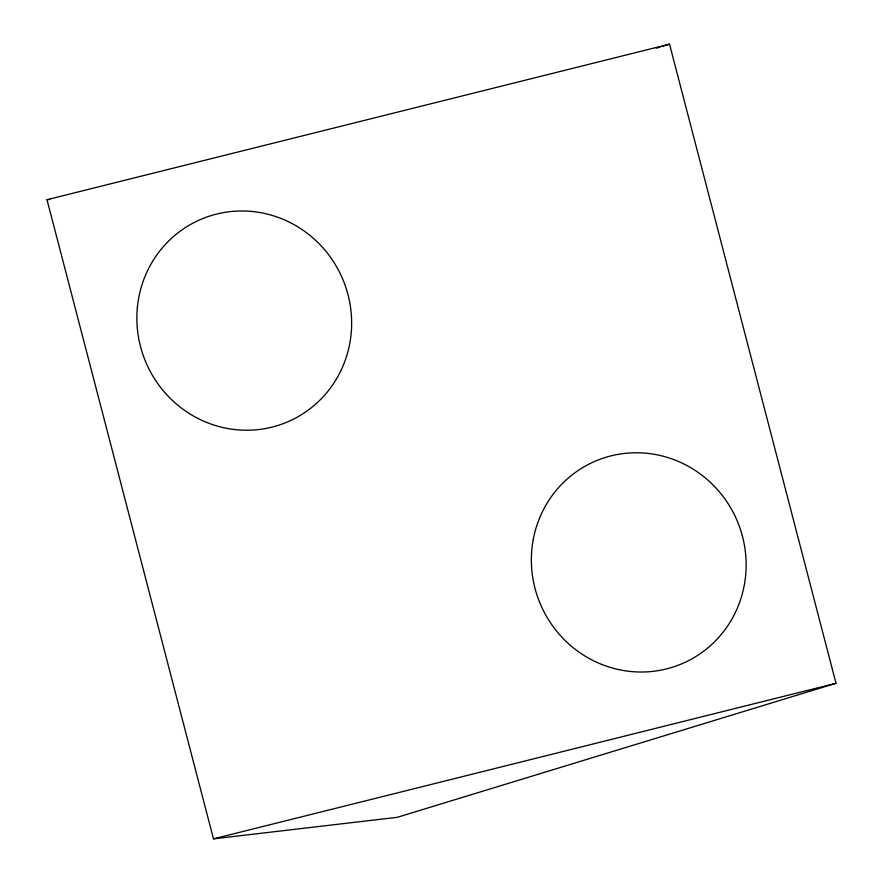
<?xml version="1.0" encoding="UTF-8"?>
<svg xmlns="http://www.w3.org/2000/svg" width="883" height="883" viewBox="0 0 883 883"><rect width="100%" height="100%" fill="white"/><g stroke="black" fill="none" stroke-linecap="round" stroke-linejoin="round"><path stroke-width="1.32" d="M656.345 48.179L660.296 46.965M662.934 46.159L669.524 44.15L836.002 683.276L397.284 817.305L213.476 838.85L46.998 199.724L669.524 44.15M213.476 838.85L836.002 683.276M46.998 199.724L49.724 199.403M533.233 539.557A110.165 106.854 66.2 0 0 674.204 666.665A110.165 106.854 66.2 0 0 708.828 480.948A110.165 106.854 66.2 0 0 533.233 539.557M137.362 307.516A110.165 106.854 66.2 0 0 288.675 421.423A110.165 106.854 66.2 0 0 306.721 232.891A110.165 106.854 66.2 0 0 137.362 307.516"/></g></svg>
